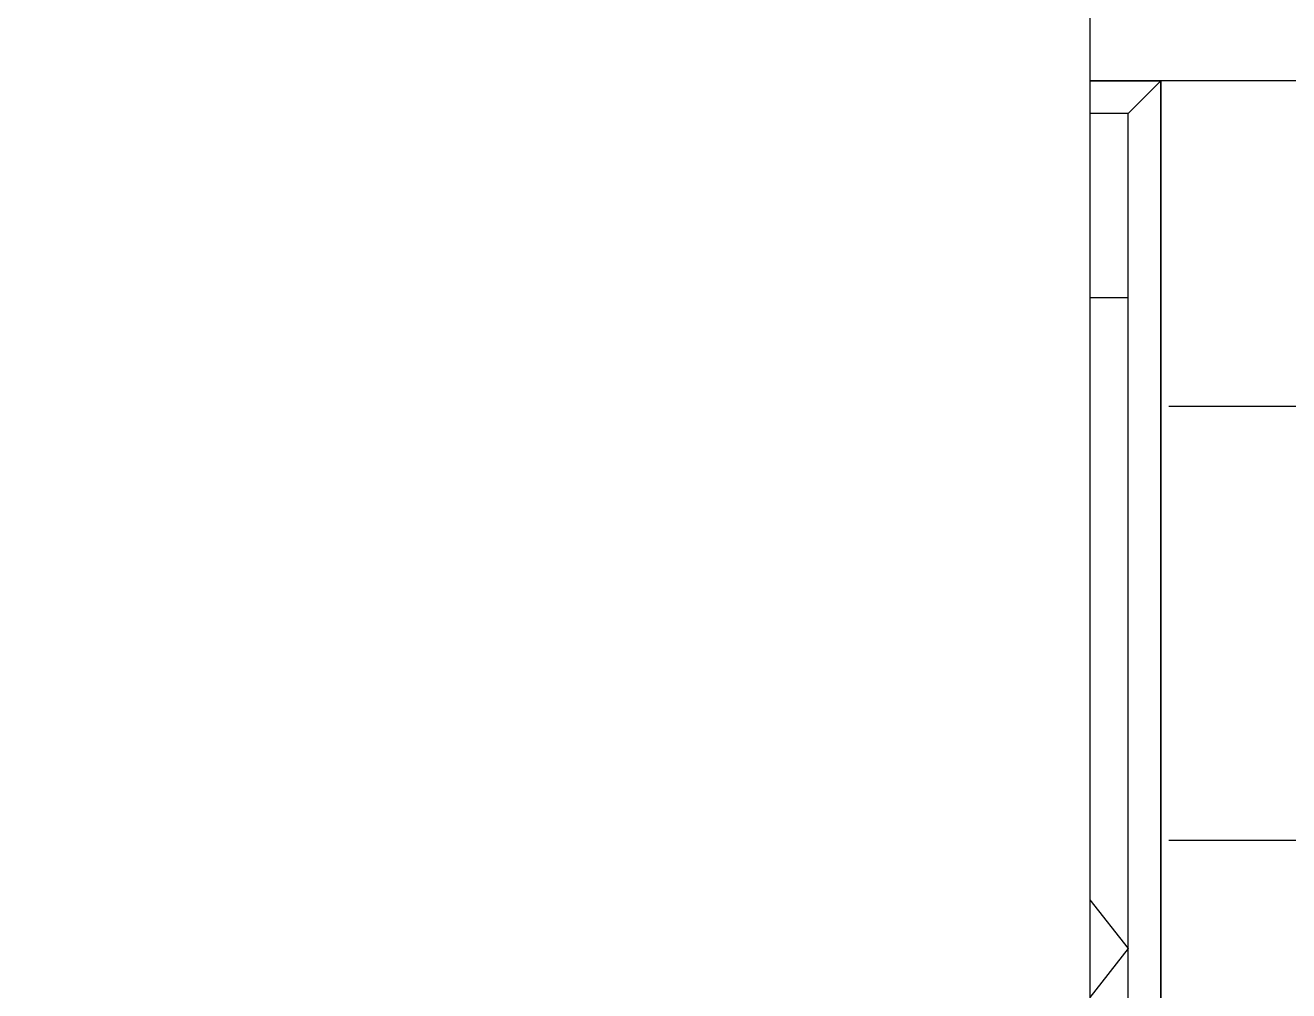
# Model space of a CAD drawing. Header units: millimetres. Extents: x 110215 to 630040, y -488650 to 141897.
# Drawn here: x 286287 to 288617, y 125808 to 127589 of the extents above; entities that cross this region are included whole.
import ezdxf
from ezdxf.xclip import XClip

# ---------------------------------------------------------------- set-up
doc = ezdxf.new("R2010")
doc.units = ezdxf.units.MM
doc.header["$LTSCALE"] = 1000
doc.header["$XCLIPFRAME"] = 0
doc.linetypes.add('DOTE', pattern=[2.4200000000000004, 2, -0.2, 0.02, -0.2])
for name, color, linetype in [('0-140c立面材料填充', 250, 'Continuous'), ('0-140d立面材料分隔', 146, 'Continuous'), ('0-140立面图剖切线', 4, 'Continuous')]:
    doc.layers.add(name, color=color, linetype=linetype)

# ---------------------------------------------------------------- blocks, each defined once
blk = doc.blocks.new('xdfsfsw')
at = {"color": 8}
blk.add_line((372221.7475775942, 123679.7675081473), (372281.7475775942, 123739.7675081473), dxfattribs=at)
blk.add_line((372281.7475775942, 123739.7675081473, 6.894340875746146), (372281.7475775942, 120939.7675081473, 6.894340875746146))
at = {"color": 8, "linetype": 'DOTE', "ltscale": 200}
blk.add_lwpolyline([(371281.7475775942, 123339.7675081472), (372221.7475775942, 122139.7675081473), (371281.7475775942, 120939.7675081473), (370341.7475775942, 122139.7675081473), (371281.7475775942, 123339.7675081472)], dxfattribs=at)
at = {"layer": '0-140d立面材料分隔'}
for p, q in [((370281.7475775942, 123739.7675081473), (372281.7475775942, 123739.7675081474)), ((372281.7475775942, 120939.7675081473), (372281.7475775942, 123739.7675081473)), ((372221.7475775942, 123679.7675081473), (370341.7475775942, 123679.7675081473)), ((372221.7475775942, 120939.7675081473), (372221.7475775942, 123679.7675081472)), ((372221.7475775942, 123339.7675081472), (370341.7475775942, 123339.7675081472))]:
    blk.add_line(p, q, dxfattribs=at)
blk = doc.blocks.new('adsawsdwa')
at = {"layer": '0-140c立面材料填充', "color": 251}
for p, q in [((407380.2836144867, 137287.0257307217), (407615.2836144867, 137287.0257307217)), ((407380.2836144867, 136487.0257307217), (407615.2836144867, 136487.0257307217))]:
    blk.add_line(p, q, dxfattribs=at)
at = {"layer": '0-140立面图剖切线'}
blk.add_line((416085.2836144867, 137887.0267272156), (383910.2836144867, 137887.0267272156), dxfattribs=at)
blk.add_blockref('xdfsfsw', (35083.5360368925, 14147.25921906828))

msp = doc.modelspace()

# ---------------------------------------------------------------- linework, layer by layer
msp.add_line((288250.1421543439, 131841.1867787386), (288250.1421543439, 121785.6153501672))

# ---------------------------------------------------------------- block references
at = {"color": 5}
ref = msp.add_blockref('adsawsdwa', (-118984.5184145996, -10400.96585761478), dxfattribs=at)
XClip(ref).set_block_clipping_path([(407234.6605689435, 132986.58120778194), (416214.04664297425, 142242.15263635345)])

doc.saveas('drawing.dxf')
